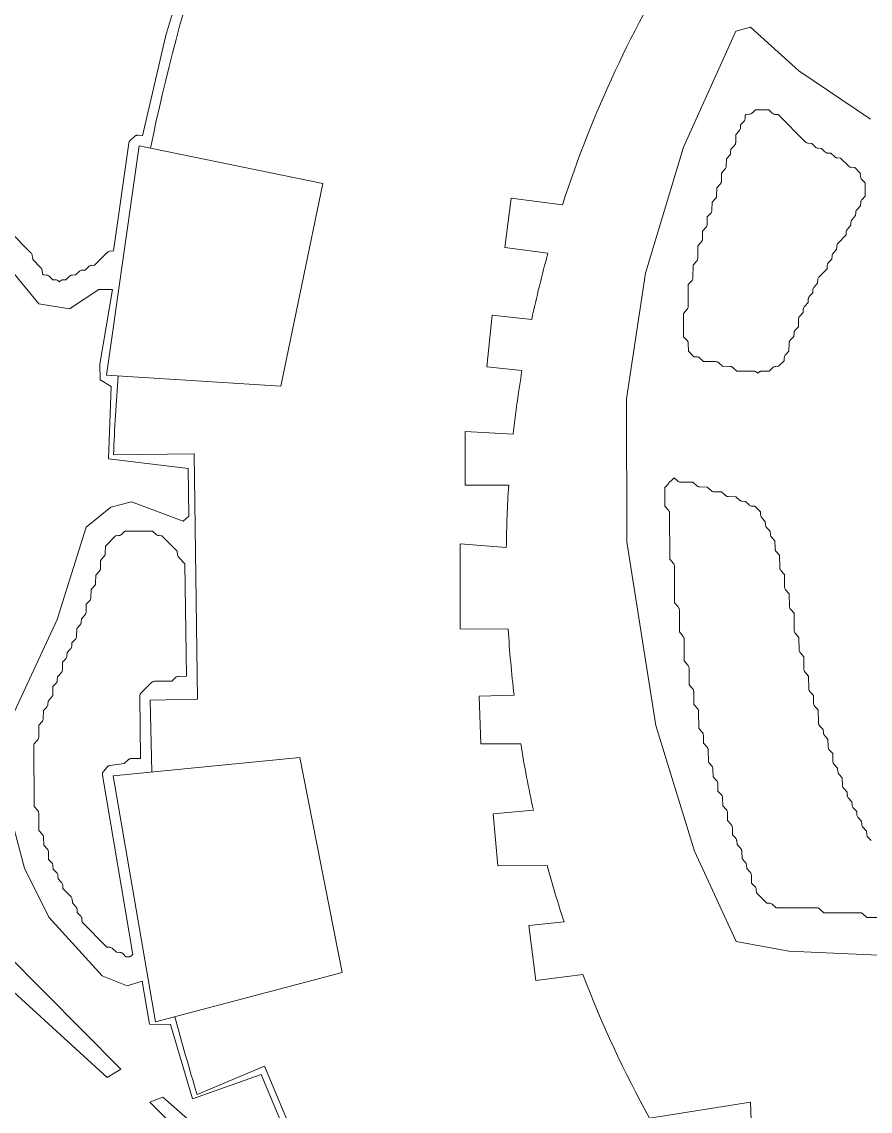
# Model space of a CAD drawing. Header units: inches. Extents: x 36 to 81.4, y 17.3 to 55.9.
# Drawn here: x 44.09 to 48.8, y 39.6 to 45.65 of the extents above; entities that cross this region are included whole.
import ezdxf

# ---------------------------------------------------------------- set-up
doc = ezdxf.new("R2010")
doc.units = ezdxf.units.IN
for name, color, linetype, lineweight in [('01_ORIGINAL_CAD', 7, 'Continuous', 20), ('02_APPROVED_PDF_OUTLINES', 7, 'Continuous', 15), ('04_APPROVED_PERIMETER', 7, 'Continuous', 15)]:
    doc.layers.add(name, color=color, linetype=linetype, lineweight=lineweight)

msp = doc.modelspace()

# ---------------------------------------------------------------- linework, layer by layer
at = {"layer": '01_ORIGINAL_CAD'}
for points in [[(44.2832, 37.0838, 0.090917), (40.9305, 45.9685, -0.652582), (40.9305, 49.0108, -0.158741), (45.0035, 48.4251, -0.098355), (47.824, 46.2028), (47.7547, 46.078)], [(47.0869, 44.6297, -0.062406), (47.763, 46.0735), (45.5722, 47.2899, 0.058367), (44.8008, 44.9442, 0.058367)], [(46.9163, 43.9933, -0.01479), (47.0064, 44.3616, -0.01479)], [(44.6214, 43.6801, 0.010358), (44.595, 43.2412)], [(46.8134, 43.3568, -0.013879), (46.8623, 43.7093)], [(46.7752, 42.7279, -0.013523), (46.7886, 43.0744, -0.013523)], [(46.8183, 41.9082, -0.014342), (46.786, 42.2745)], [(46.926, 41.2696, -0.014645), (46.8557, 41.6385)], [(47.0957, 40.6507, -0.012679), (47.002, 40.962)], [(48.1417, 39.35), (48.1299, 39.6486), (47.5702, 39.5607, -0.034306), (47.2, 40.3576, -0.034306)], [(44.936, 40.1239, 0.010564), (45.0593, 39.6928, 0.010564)]]:
    msp.add_lwpolyline(points, format="xyb", dxfattribs=at)
for points in [[(45.7571, 44.7481), (44.7382, 44.9571), (44.5564, 43.6842), (45.5244, 43.6224)], [(45.6289, 41.5624), (44.5925, 41.4607), (44.8281, 40.0955), (45.8647, 40.3685)]]:
    msp.add_lwpolyline(points, close=True, dxfattribs=at)
for points in [[(47.0869, 44.6297), (46.8018, 44.6666), (46.7664, 44.3927), (47.0064, 44.3616)], [(46.9163, 43.9933), (46.6964, 44.0163), (46.6664, 43.7297), (46.8623, 43.7093)], [(46.8134, 43.3568), (46.5462, 43.3706), (46.5462, 43.0744), (46.7886, 43.0744)], [(45.0437, 43.247), (44.595, 43.2412)], [(44.8072, 41.4818), (44.7991, 41.881), (45.0612, 41.8863), (45.0437, 43.247)], [(46.7752, 42.7279), (46.519, 42.7483), (46.519, 42.2768), (46.786, 42.2745)], [(46.8183, 41.9082), (46.6252, 41.9024), (46.6331, 41.6385), (46.8557, 41.6385)], [(46.926, 41.2696), (46.7016, 41.2491), (46.728, 40.9607), (47.002, 40.962)], [(47.0957, 40.6507), (46.8999, 40.6301)], [(46.8999, 40.6301), (46.939, 40.3243), (47.2, 40.3576)], [(46.075, 38.3173), (45.4333, 39.8494), (45.0593, 39.6928)]]:
    msp.add_lwpolyline(points, dxfattribs=at)
at = {"layer": '02_APPROVED_PDF_OUTLINES'}
for points in [[(45.0605, 46.1567), (44.8845, 45.5639), (44.8841, 45.5625), (44.7552, 45.0128), (44.7316, 45.0156), (44.7284, 45.0157), (44.7253, 45.0155), (44.7223, 45.0149), (44.7193, 45.0139), (44.7165, 45.0126), (44.7139, 45.0109), (44.7115, 45.0089), (44.688, 44.9867), (44.6857, 44.9842), (44.6838, 44.9815), (44.6822, 44.9785), (44.6811, 44.9754), (44.6804, 44.9721), (44.5944, 44.3742), (44.5759, 44.3726), (44.5725, 44.372), (44.5691, 44.371), (44.566, 44.3695), (44.563, 44.3676), (44.5604, 44.3653), (44.4899, 44.2942), (44.4736, 44.2935), (44.4701, 44.293), (44.4666, 44.2921), (44.4633, 44.2907), (44.4603, 44.2889), (44.4575, 44.2866), (44.4373, 44.2673), (44.4206, 44.2666), (44.417, 44.2662), (44.4136, 44.2652), (44.4103, 44.2638), (44.4072, 44.262), (44.4045, 44.2597), (44.3843, 44.2405), (44.3675, 44.2397), (44.364, 44.2393), (44.3605, 44.2384), (44.3572, 44.237), (44.3542, 44.2351), (44.3514, 44.2328), (44.3312, 44.2136), (44.3145, 44.2128), (44.311, 44.2124), (44.3076, 44.2115), (44.3043, 44.2101), (44.3013, 44.2083), (44.2986, 44.2061), (44.2949, 44.2026), (44.2911, 44.2061), (44.2884, 44.2083), (44.2853, 44.2101), (44.2821, 44.2115), (44.2787, 44.2124), (44.2752, 44.2128), (44.2585, 44.2135), (44.2382, 44.2328), (44.2354, 44.235), (44.2323, 44.2369), (44.229, 44.2383), (44.2256, 44.2392), (44.222, 44.2396), (44.2058, 44.2403), (44.2012, 44.2449), (44.1994, 44.2649), (44.1989, 44.2683), (44.1979, 44.2716), (44.1964, 44.2747), (44.1946, 44.2776), (44.1923, 44.2802), (44.1474, 44.3259), (44.1442, 44.3489), (44.1435, 44.3521), (44.1425, 44.3551), (44.141, 44.358), (44.1393, 44.3606), (44.1372, 44.363), (43.8978, 44.6044)], [(48.9734, 40.6746), (48.7768, 40.6745), (48.754, 40.6947), (48.7516, 40.6965), (48.749, 40.6981), (48.7463, 40.6993), (48.7434, 40.7002), (48.7404, 40.7008), (48.7374, 40.701), (48.5379, 40.7011), (48.515, 40.7213), (48.5127, 40.7232), (48.5101, 40.7248), (48.5073, 40.726), (48.5044, 40.7269), (48.5015, 40.7275), (48.4985, 40.7276), (48.2728, 40.7277), (48.253, 40.7466), (48.2502, 40.7488), (48.2472, 40.7507), (48.2439, 40.7521), (48.2404, 40.753), (48.2369, 40.7534), (48.2206, 40.7541), (48.1632, 40.8119), (48.1625, 40.8287), (48.1621, 40.8322), (48.1612, 40.8356), (48.1598, 40.8389), (48.158, 40.8419), (48.1558, 40.8446), (48.1368, 40.865), (48.1358, 40.9086), (48.1356, 40.9117), (48.1349, 40.9146), (48.134, 40.9175), (48.1326, 40.9202), (48.131, 40.9228), (48.1291, 40.9251), (48.1095, 40.9461), (48.1077, 40.9665), (48.1072, 40.9699), (48.1062, 40.9732), (48.1047, 40.9763), (48.1029, 40.9792), (48.1007, 40.9818), (48.0835, 40.9994), (48.0825, 41.0428), (48.0822, 41.0458), (48.0816, 41.0488), (48.0806, 41.0517), (48.0793, 41.0544), (48.0777, 41.057), (48.0757, 41.0593), (48.0561, 41.0803), (48.0544, 41.1007), (48.0538, 41.104), (48.0528, 41.1073), (48.0514, 41.1104), (48.0496, 41.1133), (48.0473, 41.1159), (48.0303, 41.1334), (48.03, 41.1738), (48.0297, 41.1773), (48.0289, 41.1808), (48.0276, 41.1841), (48.0259, 41.1872), (48.0238, 41.1901), (48.0034, 41.2133), (48.0024, 41.2575), (48.0022, 41.2605), (48.0015, 41.2635), (48.0006, 41.2663), (47.9993, 41.2691), (47.9976, 41.2716), (47.9957, 41.274), (47.9767, 41.2943), (47.9757, 41.338), (47.9755, 41.341), (47.9749, 41.344), (47.9739, 41.3468), (47.9726, 41.3496), (47.9709, 41.3521), (47.969, 41.3545), (47.95, 41.3748), (47.949, 41.4185), (47.9488, 41.4215), (47.9482, 41.4245), (47.9472, 41.4273), (47.9459, 41.4301), (47.9442, 41.4326), (47.9423, 41.435), (47.9233, 41.4553), (47.9223, 41.499), (47.9221, 41.502), (47.9215, 41.505), (47.9205, 41.5078), (47.9192, 41.5106), (47.9175, 41.5131), (47.9156, 41.5155), (47.8968, 41.5356), (47.8964, 41.6031), (47.8962, 41.6066), (47.8954, 41.6101), (47.8941, 41.6134), (47.8924, 41.6166), (47.8902, 41.6194), (47.8699, 41.6427), (47.8689, 41.6868), (47.8686, 41.6898), (47.868, 41.6928), (47.867, 41.6957), (47.8657, 41.6984), (47.8641, 41.701), (47.8622, 41.7033), (47.8434, 41.7234), (47.8429, 41.8177), (47.8427, 41.8213), (47.8419, 41.8248), (47.8406, 41.8281), (47.8389, 41.8312), (47.8367, 41.8341), (47.8165, 41.8573), (47.8153, 41.9282), (47.8151, 41.9312), (47.8145, 41.9342), (47.8135, 41.9371), (47.8122, 41.9399), (47.8106, 41.9425), (47.8086, 41.9448), (47.7898, 41.9649), (47.7894, 42.0593), (47.7891, 42.0628), (47.7883, 42.0663), (47.7871, 42.0696), (47.7854, 42.0728), (47.7832, 42.0756), (47.763, 42.0986), (47.7628, 42.2173), (47.7626, 42.2207), (47.7619, 42.224), (47.7608, 42.2272), (47.7592, 42.2302), (47.7573, 42.233), (47.7362, 42.2591), (47.7357, 42.3813), (47.7354, 42.3848), (47.7346, 42.3883), (47.7334, 42.3917), (47.7317, 42.3948), (47.7295, 42.3976), (47.7093, 42.4207), (47.7087, 42.6228), (47.7084, 42.6264), (47.7076, 42.6299), (47.7064, 42.6332), (47.7046, 42.6363), (47.7025, 42.6392), (47.6823, 42.6622), (47.6816, 42.918), (47.6813, 42.9216), (47.6805, 42.9251), (47.6793, 42.9284), (47.6775, 42.9316), (47.6754, 42.9344), (47.6552, 42.9574), (47.655, 43.0598), (47.672, 43.0772), (47.6741, 43.0797), (47.6758, 43.0824), (47.6772, 43.0853), (47.6782, 43.0884), (47.6788, 43.0914), (47.6789, 43.0914), (47.6822, 43.0924), (47.6854, 43.0938), (47.6884, 43.0956), (47.691, 43.0978), (47.7078, 43.1138), (47.7247, 43.0978), (47.727, 43.0958), (47.7297, 43.0941), (47.7324, 43.0928), (47.7354, 43.0918), (47.7384, 43.0912), (47.7415, 43.091), (47.8109, 43.09), (47.8309, 43.0711), (47.8333, 43.0691), (47.8358, 43.0674), (47.8386, 43.0661), (47.8415, 43.0651), (47.8445, 43.0645), (47.8476, 43.0642), (47.891, 43.0633), (47.914, 43.0429), (47.9164, 43.041), (47.9189, 43.0394), (47.9217, 43.0382), (47.9245, 43.0373), (47.9275, 43.0368), (47.9305, 43.0366), (47.9704, 43.0364), (47.9903, 43.0175), (47.9926, 43.0155), (47.9952, 43.0139), (47.998, 43.0125), (48.0009, 43.0115), (48.0039, 43.0109), (48.0069, 43.0106), (48.0496, 43.0097), (48.0669, 42.9925), (48.0696, 42.9902), (48.0725, 42.9884), (48.0756, 42.9869), (48.0789, 42.9859), (48.0823, 42.9854), (48.1023, 42.9836), (48.1231, 42.9639), (48.1258, 42.9616), (48.1289, 42.9598), (48.1322, 42.9584), (48.1356, 42.9575), (48.1392, 42.9571), (48.1555, 42.9564), (48.1863, 42.9253), (48.187, 42.9086), (48.1874, 42.9051), (48.1883, 42.9017), (48.1897, 42.8984), (48.1915, 42.8954), (48.1937, 42.8927), (48.2129, 42.8721), (48.2136, 42.855), (48.214, 42.8514), (48.2149, 42.848), (48.2163, 42.8448), (48.2181, 42.8417), (48.2203, 42.839), (48.2399, 42.818), (48.2417, 42.7976), (48.2423, 42.7943), (48.2433, 42.791), (48.2447, 42.7879), (48.2465, 42.785), (48.2487, 42.7824), (48.266, 42.7647), (48.267, 42.7213), (48.2672, 42.7183), (48.2678, 42.7153), (48.2688, 42.7125), (48.2701, 42.7097), (48.2718, 42.7072), (48.2737, 42.7048), (48.2925, 42.6847), (48.2929, 42.6172), (48.2931, 42.6137), (48.2939, 42.6102), (48.2952, 42.6069), (48.2969, 42.6037), (48.2991, 42.6009), (48.3192, 42.5778), (48.3196, 42.5099), (48.3199, 42.5063), (48.3207, 42.5028), (48.3219, 42.4995), (48.3237, 42.4964), (48.3258, 42.4936), (48.3461, 42.4704), (48.3472, 42.3995), (48.3474, 42.3964), (48.3481, 42.3934), (48.349, 42.3905), (48.3503, 42.3878), (48.352, 42.3852), (48.3539, 42.3828), (48.3727, 42.3627), (48.3732, 42.2684), (48.3734, 42.2648), (48.3742, 42.2613), (48.3755, 42.258), (48.3772, 42.2549), (48.3793, 42.252), (48.3995, 42.229), (48.3999, 42.161), (48.4002, 42.1575), (48.401, 42.154), (48.4022, 42.1507), (48.4039, 42.1475), (48.4061, 42.1447), (48.4263, 42.1216), (48.4267, 42.0537), (48.4269, 42.0501), (48.4277, 42.0466), (48.429, 42.0433), (48.4307, 42.0402), (48.4328, 42.0374), (48.4531, 42.0142), (48.4543, 41.9433), (48.4545, 41.9402), (48.4551, 41.9372), (48.4561, 41.9343), (48.4574, 41.9316), (48.459, 41.929), (48.461, 41.9266), (48.48, 41.9063), (48.481, 41.8626), (48.4812, 41.8596), (48.4818, 41.8566), (48.4828, 41.8537), (48.4841, 41.851), (48.4857, 41.8485), (48.4877, 41.8461), (48.5066, 41.8259), (48.5077, 41.7554), (48.5079, 41.7524), (48.5085, 41.7494), (48.5095, 41.7465), (48.5108, 41.7437), (48.5125, 41.7411), (48.5144, 41.7388), (48.534, 41.7178), (48.5358, 41.6974), (48.5363, 41.694), (48.5373, 41.6908), (48.5388, 41.6876), (48.5406, 41.6848), (48.5428, 41.6821), (48.5601, 41.6645), (48.5611, 41.6211), (48.5613, 41.6181), (48.5619, 41.6151), (48.5629, 41.6122), (48.5642, 41.6095), (48.5658, 41.607), (48.5678, 41.6046), (48.5867, 41.5843), (48.5877, 41.5406), (48.588, 41.5376), (48.5886, 41.5346), (48.5896, 41.5317), (48.5909, 41.529), (48.5925, 41.5265), (48.5945, 41.5241), (48.6141, 41.5031), (48.6159, 41.4828), (48.6164, 41.4794), (48.6174, 41.4761), (48.6188, 41.473), (48.6206, 41.4701), (48.6229, 41.4675), (48.6401, 41.4498), (48.6411, 41.4064), (48.6413, 41.4034), (48.642, 41.4005), (48.6429, 41.3976), (48.6442, 41.3949), (48.6459, 41.3923), (48.6478, 41.39), (48.667, 41.3694), (48.6678, 41.3522), (48.6682, 41.3487), (48.6691, 41.3453), (48.6704, 41.3421), (48.6722, 41.339), (48.6745, 41.3363), (48.6936, 41.3158), (48.6944, 41.2986), (48.6948, 41.2951), (48.6957, 41.2917), (48.6971, 41.2884), (48.6989, 41.2854), (48.7011, 41.2826), (48.7203, 41.2621), (48.721, 41.2449), (48.7215, 41.2414), (48.7224, 41.238), (48.7237, 41.2348), (48.7255, 41.2317), (48.7278, 41.229), (48.7469, 41.2084), (48.7477, 41.1913), (48.7481, 41.1878), (48.749, 41.1843), (48.7504, 41.1811), (48.7522, 41.1781), (48.7544, 41.1753), (48.774, 41.1543), (48.7758, 41.134), (48.7763, 41.1306), (48.7773, 41.1273), (48.7787, 41.1242), (48.7806, 41.1213), (48.7828, 41.1187), (48.8, 41.101)]]:
    msp.add_lwpolyline(points, dxfattribs=at)
for points in [[(48.1585, 45.1568), (48.2318, 45.1569), (48.2517, 45.1381), (48.2544, 45.1358), (48.2575, 45.1339), (48.2608, 45.1325), (48.2642, 45.1316), (48.2678, 45.1312), (48.2841, 45.1305), (48.4347, 44.9791), (48.4373, 44.9768), (48.4402, 44.9749), (48.4434, 44.9734), (48.4467, 44.9724), (48.4502, 44.9718), (48.4702, 44.97), (48.4909, 44.9504), (48.4937, 44.9481), (48.4967, 44.9462), (48.5, 44.9448), (48.5035, 44.9439), (48.507, 44.9435), (48.5238, 44.9428), (48.5441, 44.9236), (48.5468, 44.9213), (48.5499, 44.9194), (48.5532, 44.918), (48.5566, 44.9171), (48.5602, 44.9167), (48.5769, 44.916), (48.5972, 44.8968), (48.6, 44.8945), (48.603, 44.8926), (48.6063, 44.8912), (48.6098, 44.8903), (48.6133, 44.8899), (48.6297, 44.8892), (48.6739, 44.845), (48.6765, 44.8427), (48.6794, 44.8408), (48.6826, 44.8393), (48.6859, 44.8383), (48.6893, 44.8378), (48.7089, 44.836), (48.7401, 44.8046), (48.7409, 44.7878), (48.7413, 44.7843), (48.7422, 44.7809), (48.7435, 44.7777), (48.7453, 44.7746), (48.7476, 44.7719), (48.7663, 44.7518), (48.7665, 44.6767), (48.7495, 44.6593), (48.7473, 44.6567), (48.7455, 44.6538), (48.7441, 44.6507), (48.7431, 44.6474), (48.7426, 44.644), (48.7409, 44.6236), (48.7214, 44.6026), (48.7191, 44.5999), (48.7173, 44.5968), (48.716, 44.5936), (48.7151, 44.5901), (48.7147, 44.5866), (48.714, 44.5695), (48.6949, 44.5489), (48.6927, 44.5462), (48.6909, 44.5431), (48.6895, 44.5399), (48.6886, 44.5364), (48.6883, 44.5329), (48.6876, 44.5158), (48.6685, 44.4952), (48.6663, 44.4925), (48.6644, 44.4894), (48.6631, 44.4862), (48.6622, 44.4827), (48.6618, 44.4792), (48.6611, 44.4623), (48.6158, 44.4149), (48.6138, 44.4126), (48.6122, 44.4101), (48.6108, 44.4074), (48.6098, 44.4046), (48.6092, 44.4017), (48.6089, 44.3987), (48.6082, 44.3818), (48.5908, 44.3639), (48.5886, 44.3613), (48.5868, 44.3584), (48.5854, 44.3553), (48.5844, 44.352), (48.5839, 44.3486), (48.5821, 44.3283), (48.5626, 44.3073), (48.5604, 44.3045), (48.5586, 44.3015), (48.5573, 44.2982), (48.5564, 44.2948), (48.556, 44.2913), (48.5553, 44.2745), (48.5115, 44.2298), (48.5093, 44.2271), (48.5074, 44.2242), (48.506, 44.2211), (48.505, 44.2178), (48.5045, 44.2144), (48.5028, 44.194), (48.4833, 44.173), (48.4811, 44.1702), (48.4792, 44.1672), (48.4779, 44.1639), (48.477, 44.1605), (48.4766, 44.157), (48.4759, 44.1402), (48.4586, 44.1223), (48.4564, 44.1197), (48.4545, 44.1168), (48.4531, 44.1136), (48.4521, 44.1104), (48.4516, 44.107), (48.4499, 44.0866), (48.4304, 44.0656), (48.4282, 44.0628), (48.4264, 44.0598), (48.425, 44.0565), (48.4241, 44.0531), (48.4237, 44.0496), (48.423, 44.0325), (48.4039, 44.0119), (48.402, 44.0096), (48.4004, 44.007), (48.3991, 44.0042), (48.3981, 44.0014), (48.3975, 43.9984), (48.3973, 43.9954), (48.3964, 43.952), (48.3793, 43.9343), (48.3771, 43.9317), (48.3752, 43.9288), (48.3738, 43.9257), (48.3728, 43.9224), (48.3723, 43.919), (48.3706, 43.8987), (48.3511, 43.8777), (48.3492, 43.8753), (48.3476, 43.8727), (48.3463, 43.87), (48.3453, 43.8671), (48.3447, 43.8642), (48.3444, 43.8611), (48.3436, 43.8174), (48.3247, 43.7971), (48.3225, 43.7944), (48.3207, 43.7913), (48.3193, 43.7881), (48.3185, 43.7846), (48.3181, 43.7811), (48.3174, 43.7644), (48.2868, 43.7334), (48.2705, 43.7327), (48.267, 43.7322), (48.2635, 43.7313), (48.2602, 43.7299), (48.2572, 43.7281), (48.2544, 43.7258), (48.2344, 43.7068), (48.1915, 43.7058), (48.1885, 43.7055), (48.1855, 43.7049), (48.1826, 43.7039), (48.1799, 43.7026), (48.1773, 43.701), (48.175, 43.6991), (48.1706, 43.6949), (48.1639, 43.7006), (48.1611, 43.7027), (48.158, 43.7044), (48.1547, 43.7056), (48.1513, 43.7064), (48.1478, 43.7066), (48.0548, 43.7068), (48.035, 43.7256), (48.0326, 43.7276), (48.03, 43.7293), (48.0273, 43.7306), (48.0244, 43.7316), (48.0214, 43.7322), (48.0183, 43.7325), (47.9753, 43.7334), (47.9553, 43.7524), (47.9529, 43.7544), (47.9503, 43.7561), (47.9475, 43.7574), (47.9446, 43.7584), (47.9415, 43.759), (47.9384, 43.7593), (47.869, 43.7602), (47.8491, 43.7792), (47.8463, 43.7814), (47.8432, 43.7833), (47.8399, 43.7847), (47.8365, 43.7856), (47.8329, 43.786), (47.8167, 43.7867), (47.7861, 43.8175), (47.7851, 43.8608), (47.7849, 43.8638), (47.7842, 43.8668), (47.7833, 43.8697), (47.782, 43.8724), (47.7803, 43.8749), (47.7784, 43.8773), (47.7596, 43.8974), (47.7594, 44.0269), (47.7794, 44.0499), (47.7816, 44.0528), (47.7833, 44.0559), (47.7845, 44.0593), (47.7853, 44.0628), (47.7856, 44.0663), (47.7856, 44.1875), (47.8043, 44.2076), (47.8062, 44.21), (47.8079, 44.2125), (47.8092, 44.2153), (47.8101, 44.2182), (47.8107, 44.2212), (47.811, 44.2243), (47.8118, 44.2952), (47.832, 44.3184), (47.8341, 44.3212), (47.8359, 44.3243), (47.8371, 44.3277), (47.8379, 44.3312), (47.8381, 44.3347), (47.8383, 44.4022), (47.857, 44.4223), (47.8589, 44.4247), (47.8605, 44.4273), (47.8618, 44.43), (47.8628, 44.4329), (47.8634, 44.4358), (47.8636, 44.4389), (47.8645, 44.4826), (47.8834, 44.5029), (47.8853, 44.5052), (47.8869, 44.5078), (47.8882, 44.5105), (47.8892, 44.5134), (47.8898, 44.5164), (47.89, 44.5194), (47.8909, 44.5631), (47.9097, 44.5834), (47.9117, 44.5858), (47.9133, 44.5883), (47.9146, 44.5911), (47.9156, 44.5939), (47.9162, 44.5969), (47.9164, 44.5999), (47.9173, 44.6436), (47.9361, 44.664), (47.9381, 44.6663), (47.9397, 44.6689), (47.941, 44.6716), (47.942, 44.6745), (47.9426, 44.6775), (47.9428, 44.6805), (47.9437, 44.7242), (47.9625, 44.7445), (47.9645, 44.7468), (47.9661, 44.7494), (47.9674, 44.7522), (47.9684, 44.755), (47.969, 44.758), (47.9692, 44.761), (47.9701, 44.8052), (47.9903, 44.8284), (47.9924, 44.8313), (47.9941, 44.8344), (47.9954, 44.8377), (47.9962, 44.8412), (47.9964, 44.8448), (47.9966, 44.8851), (48.0136, 44.9026), (48.0158, 44.9052), (48.0176, 44.9081), (48.019, 44.9112), (48.02, 44.9145), (48.0205, 44.9179), (48.0223, 44.9383), (48.0418, 44.9593), (48.0437, 44.9616), (48.0453, 44.9642), (48.0466, 44.9669), (48.0476, 44.9698), (48.0482, 44.9728), (48.0484, 44.9758), (48.0493, 45.0195), (48.0681, 45.0398), (48.0704, 45.0426), (48.0722, 45.0456), (48.0735, 45.0489), (48.0744, 45.0523), (48.0748, 45.0558), (48.0755, 45.073), (48.0946, 45.0935), (48.0968, 45.0963), (48.0986, 45.0993), (48.1, 45.1026), (48.1009, 45.106), (48.1012, 45.1095), (48.1019, 45.1262), (48.1065, 45.1308), (48.126, 45.1326), (48.1294, 45.1332), (48.1328, 45.1342), (48.1359, 45.1356), (48.1388, 45.1375), (48.1414, 45.1398)], [(44.6587, 42.8191), (44.8121, 42.8192), (44.8319, 42.8004), (44.8347, 42.7981), (44.8377, 42.7963), (44.841, 42.7949), (44.8445, 42.794), (44.848, 42.7936), (44.8643, 42.7929), (44.9487, 42.7078), (44.9504, 42.6878), (44.951, 42.6844), (44.952, 42.6811), (44.9534, 42.678), (44.9553, 42.6751), (44.9575, 42.6725), (44.9916, 42.6378), (44.9996, 42.0142), (44.9988, 42.0134), (44.9563, 42.0124), (44.9532, 42.0122), (44.9502, 42.0115), (44.9473, 42.0105), (44.9446, 42.0092), (44.942, 42.0075), (44.9396, 42.0055), (44.9198, 41.9866), (44.8239, 41.9855), (44.8207, 41.9853), (44.8176, 41.9846), (44.8146, 41.9836), (44.8117, 41.9822), (44.8091, 41.9804), (44.8067, 41.9783), (44.7488, 41.9213), (44.7466, 41.9188), (44.7447, 41.916), (44.7432, 41.913), (44.7421, 41.9098), (44.7415, 41.9065), (44.7413, 41.9031), (44.7458, 41.5571), (44.695, 41.5568), (44.692, 41.5566), (44.6891, 41.5561), (44.6862, 41.5552), (44.6834, 41.5539), (44.6809, 41.5524), (44.6785, 41.5505), (44.6543, 41.529), (44.5758, 41.5179), (44.5728, 41.5173), (44.5699, 41.5163), (44.5672, 41.515), (44.5646, 41.5134), (44.5623, 41.5114), (44.5602, 41.5092), (44.5392, 41.4843), (44.5374, 41.4818), (44.5359, 41.4791), (44.5347, 41.4763), (44.5339, 41.4733), (44.5334, 41.4702), (44.5334, 41.4671), (44.5337, 41.464), (44.7028, 40.4694), (44.6856, 40.4567), (44.6636, 40.4567), (44.6465, 40.4737), (44.6439, 40.4759), (44.641, 40.4778), (44.6378, 40.4793), (44.6345, 40.4803), (44.6311, 40.4808), (44.6111, 40.4826), (44.5903, 40.5023), (44.5876, 40.5045), (44.5845, 40.5064), (44.5812, 40.5078), (44.5778, 40.5087), (44.5742, 40.5091), (44.5579, 40.5098), (44.4208, 40.6481), (44.42, 40.6648), (44.4196, 40.6683), (44.4187, 40.6718), (44.4174, 40.675), (44.4156, 40.678), (44.4133, 40.6808), (44.3942, 40.7013), (44.3934, 40.7185), (44.393, 40.722), (44.3921, 40.7254), (44.3907, 40.7287), (44.3889, 40.7317), (44.3867, 40.7344), (44.3671, 40.7554), (44.3653, 40.7758), (44.3648, 40.7792), (44.3638, 40.7825), (44.3623, 40.7856), (44.3605, 40.7885), (44.3582, 40.7912), (44.3143, 40.8358), (44.3135, 40.8526), (44.3131, 40.8561), (44.3122, 40.8596), (44.3108, 40.8628), (44.309, 40.8658), (44.3068, 40.8686), (44.2876, 40.8891), (44.2869, 40.9063), (44.2865, 40.9098), (44.2856, 40.9132), (44.2842, 40.9165), (44.2824, 40.9195), (44.2802, 40.9222), (44.2606, 40.9432), (44.2588, 40.9636), (44.2582, 40.967), (44.2572, 40.9703), (44.2558, 40.9734), (44.254, 40.9763), (44.2518, 40.9789), (44.2347, 40.9964), (44.2344, 41.0367), (44.2341, 41.0403), (44.2333, 41.0438), (44.2321, 41.0471), (44.2303, 41.0502), (44.2282, 41.053), (44.2079, 41.0763), (44.2068, 41.1204), (44.2066, 41.1234), (44.206, 41.1264), (44.205, 41.1293), (44.2037, 41.132), (44.202, 41.1346), (44.2001, 41.1369), (44.1813, 41.157), (44.1809, 41.2513), (44.1806, 41.2549), (44.1798, 41.2584), (44.1786, 41.2617), (44.1769, 41.2649), (44.1747, 41.2677), (44.1546, 41.2907), (44.1539, 41.6354), (44.1739, 41.6585), (44.1761, 41.6613), (44.1778, 41.6644), (44.1791, 41.6678), (44.1798, 41.6713), (44.1801, 41.6748), (44.1802, 41.7423), (44.1989, 41.7624), (44.2008, 41.7648), (44.2025, 41.7673), (44.2038, 41.7701), (44.2047, 41.773), (44.2053, 41.7759), (44.2056, 41.779), (44.2064, 41.8223), (44.2236, 41.84), (44.2258, 41.8426), (44.2276, 41.8455), (44.229, 41.8486), (44.23, 41.8519), (44.2305, 41.8553), (44.2322, 41.8757), (44.2517, 41.8967), (44.2537, 41.899), (44.2553, 41.9016), (44.2566, 41.9043), (44.2576, 41.9072), (44.2582, 41.9102), (44.2584, 41.9132), (44.2592, 41.9566), (44.2764, 41.9742), (44.2786, 41.9768), (44.2804, 41.9797), (44.2819, 41.9829), (44.2828, 41.9862), (44.2834, 41.9895), (44.2851, 42.0104), (44.3059, 42.0343), (44.3081, 42.0372), (44.3098, 42.0403), (44.3111, 42.0436), (44.3118, 42.0471), (44.3121, 42.0506), (44.3122, 42.091), (44.3292, 42.1085), (44.3314, 42.1111), (44.3333, 42.114), (44.3347, 42.1171), (44.3357, 42.1204), (44.3362, 42.1238), (44.3379, 42.1441), (44.3574, 42.1652), (44.3596, 42.1679), (44.3614, 42.1709), (44.3628, 42.1742), (44.3637, 42.1776), (44.3641, 42.1811), (44.3648, 42.1983), (44.3838, 42.2189), (44.3858, 42.2212), (44.3874, 42.2238), (44.3887, 42.2265), (44.3897, 42.2294), (44.3903, 42.2324), (44.3905, 42.2354), (44.3914, 42.2787), (44.4085, 42.2964), (44.4107, 42.299), (44.4125, 42.3019), (44.414, 42.305), (44.4149, 42.3083), (44.4155, 42.3117), (44.4172, 42.3321), (44.4367, 42.3531), (44.4386, 42.3554), (44.4402, 42.358), (44.4415, 42.3607), (44.4425, 42.3636), (44.4431, 42.3666), (44.4434, 42.3696), (44.4442, 42.4133), (44.4631, 42.4336), (44.465, 42.436), (44.4666, 42.4385), (44.4679, 42.4413), (44.4689, 42.4442), (44.4695, 42.4471), (44.4697, 42.4502), (44.4706, 42.4938), (44.4895, 42.5142), (44.4914, 42.5165), (44.493, 42.5191), (44.4943, 42.5218), (44.4953, 42.5247), (44.4959, 42.5277), (44.4961, 42.5307), (44.497, 42.5744), (44.5159, 42.5947), (44.5178, 42.5971), (44.5194, 42.5996), (44.5207, 42.6024), (44.5217, 42.6052), (44.5223, 42.6082), (44.5225, 42.6112), (44.5234, 42.6554), (44.5436, 42.6787), (44.5458, 42.6815), (44.5475, 42.6846), (44.5487, 42.6879), (44.5495, 42.6914), (44.5498, 42.695), (44.5499, 42.7352), (44.6066, 42.7927), (44.6229, 42.7934), (44.6264, 42.7938), (44.6299, 42.7947), (44.6332, 42.7962), (44.6362, 42.798), (44.639, 42.8003)]]:
    msp.add_lwpolyline(points, close=True, dxfattribs=at)
at = {"layer": '04_APPROVED_PERIMETER'}
for points in [[(48.9236, 40.4614), (48.3429, 40.4881), (48.0508, 40.5416), (47.8197, 41.0425), (47.606, 41.7402), (47.4448, 42.76), (47.4433, 43.5529), (47.5481, 44.2508), (47.7592, 44.9488), (48.0499, 45.5932), (48.1304, 45.6157), (48.3986, 45.3724), (48.7973, 45.1043)], [(43.9166, 44.4003), (44.1805, 44.0809), (44.3511, 44.052), (44.5135, 44.1591), (44.5889, 44.1592), (44.5196, 43.7447), (44.5209, 43.6585), (44.5819, 43.6221), (44.5666, 43.2207), (45.0097, 43.167), (45.0132, 42.9011), (44.9813, 42.8743), (44.6953, 42.9815), (44.5808, 42.952), (44.4442, 42.8404), (44.2834, 42.3282), (44.0466, 41.8176)], [(43.9935, 41.3526), (44.1013, 40.9473), (44.2359, 40.6764), (44.5327, 40.3504), (44.6709, 40.2946), (44.7537, 40.3212), (44.7954, 40.083), (44.9113, 40.0812), (45.0345, 39.668), (45.4145, 39.8036), (45.963, 38.4942)], [(43.9977, 40.3005), (44.5603, 39.7868), (44.6355, 39.8319), (43.9984, 40.476)], [(45.0843, 39.4881), (44.8693, 39.6777), (44.7972, 39.6489), (45.2981, 39.1495)]]:
    msp.add_lwpolyline(points, dxfattribs=at)

doc.saveas('drawing.dxf')
